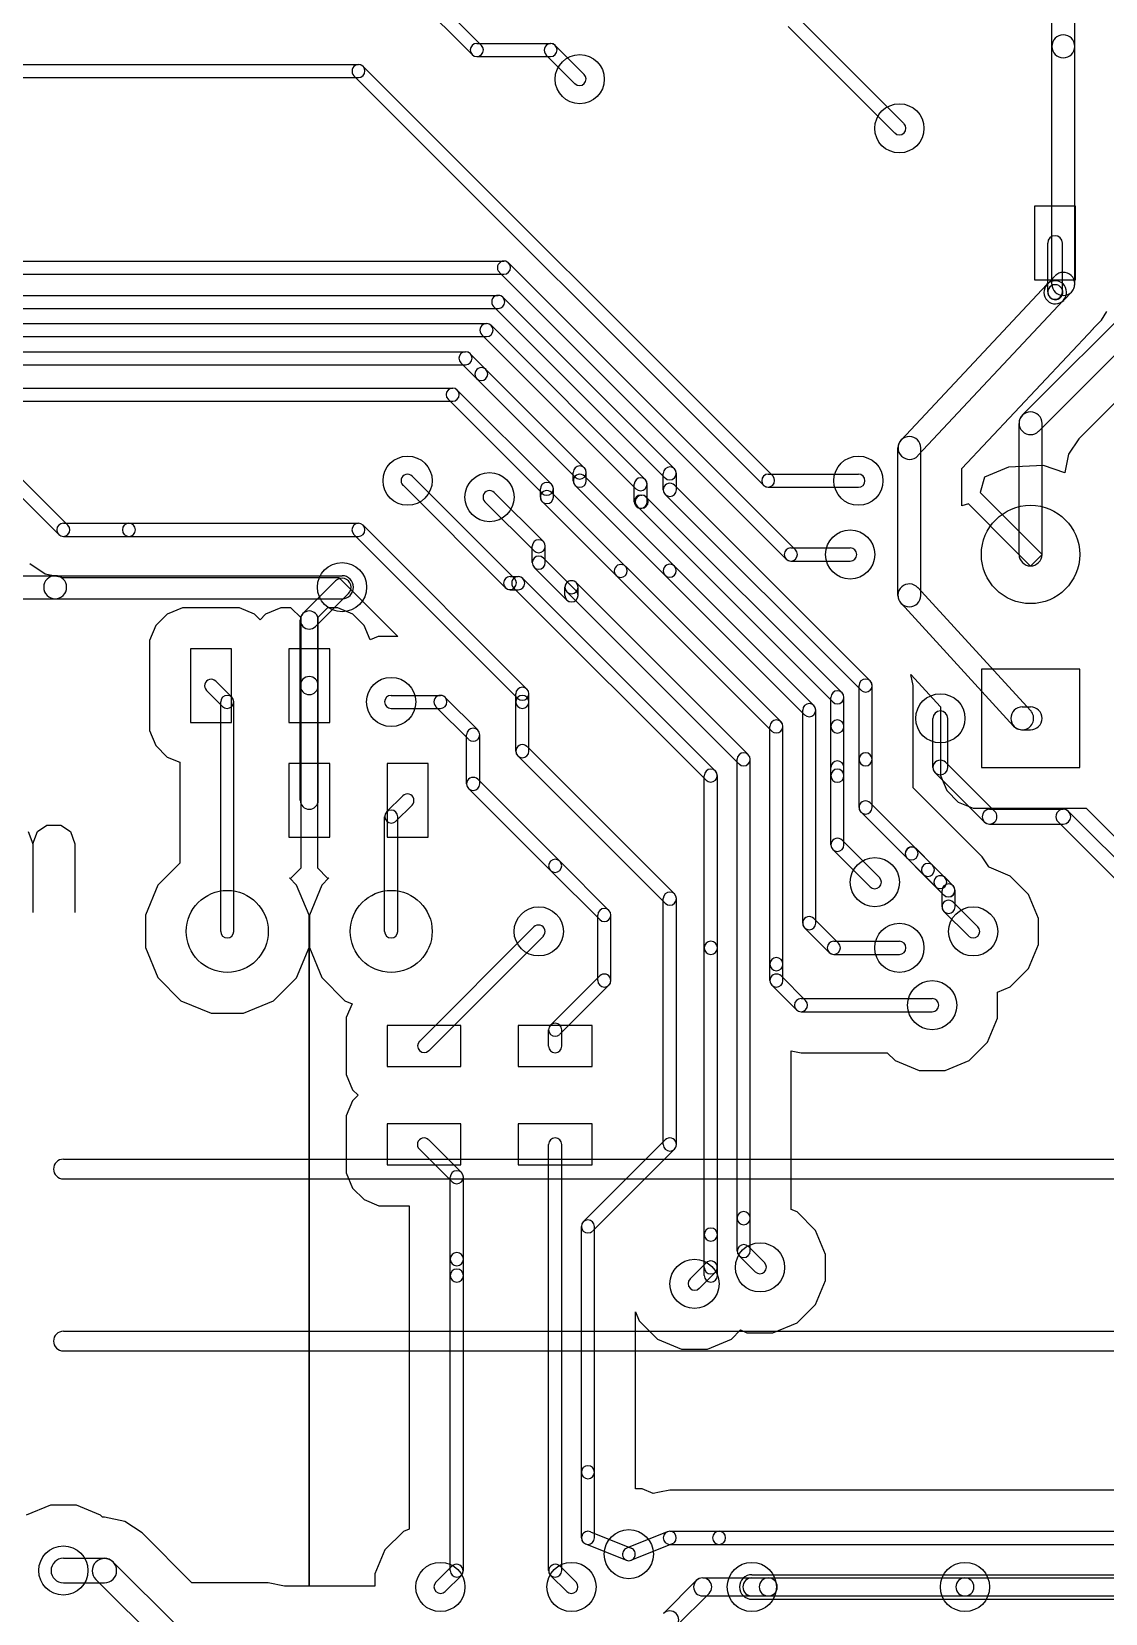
# Model space of a CAD drawing. Extents: x -29274 to 69862, y 24345 to 162744.
# Drawn here: x 16506 to 23056, y 63709 to 73360 of the extents above; entities that cross this region are included whole.
import ezdxf

# ---------------------------------------------------------------- set-up
doc = ezdxf.new("R2010")
doc.units = 0
doc.layers.add('BLACK', color=1, linetype='CONTINUOUS')

msp = doc.modelspace()

# ---------------------------------------------------------------- linework, layer by layer
at = {"layer": 'BLACK'}
for p, q in [((22730, 73270), (22730, 74170)), ((22870, 73270), (22870, 74170)), ((19250, 73276), (18878, 73648)), ((19194, 73220), (18822, 73592)), ((21179, 73448), (21828, 72799)), ((21122, 73391), (21771, 72742)), ((19222, 73288), (19672, 73288)), ((19878, 73099), (19701, 73276)), ((22730, 71820), (22730, 73270)), ((22870, 71820), (22870, 73270)), ((12250, 73160), (18500, 73160)), ((19222, 73208), (19672, 73208)), ((19821, 73042), (19644, 73219)), ((12250, 73080), (18500, 73080)), ((20971, 70592), (18472, 73091)), ((21028, 70649), (18529, 73148)), ((22875, 72295), (22625, 72295)), ((22625, 72295), (22625, 71845)), ((22875, 71845), (22875, 72295)), ((22705, 71772), (22705, 72070)), ((22795, 71772), (22795, 72070)), ((11650, 71960), (19388, 71960)), ((21166, 70199), (19417, 71948)), ((11650, 71880), (19388, 71880)), ((21109, 70142), (19360, 71891)), ((22699, 71817), (21811, 70868)), ((22625, 71845), (22875, 71845)), ((22749, 71868), (22701, 71817)), ((11809, 71751), (19353, 71751)), ((20428, 70693), (19381, 71740)), ((22801, 71722), (21913, 70773)), ((22550, 71020), (23325, 71795)), ((22720, 71737), (22718, 71739)), ((22784, 71801), (22782, 71803)), ((22851, 71773), (22803, 71722)), ((11809, 71671), (19353, 71671)), ((20371, 70636), (19324, 71683)), ((22649, 70921), (23424, 71696)), ((23033, 71600), (23065, 71653)), ((23033, 71600), (23065, 71653)), ((11881, 71579), (19281, 71579)), ((20250, 70627), (19309, 71568)), ((22181, 70694), (22985, 71549)), ((22181, 70694), (22985, 71549)), ((22985, 71550), (22986, 71552)), ((22985, 71550), (22986, 71552)), ((22985, 71549), (22985, 71550)), ((22985, 71549), (22985, 71550)), ((22986, 71552), (23026, 71594)), ((22986, 71552), (23026, 71594)), ((23026, 71594), (23033, 71600)), ((23026, 71594), (23033, 71600)), ((11881, 71499), (19281, 71499)), ((20193, 70570), (19252, 71511)), ((11953, 71407), (19153, 71407)), ((11953, 71327), (19153, 71327)), ((19125, 71339), (19221, 71243)), ((19181, 71395), (19277, 71299)), ((19822, 70642), (19222, 71242)), ((19878, 70698), (19278, 71298)), ((23294, 71275), (22895, 70875)), ((23294, 71275), (22895, 70875)), ((11975, 71185), (19075, 71185)), ((19103, 71173), (19677, 70599)), ((11975, 71105), (19075, 71105)), ((19047, 71117), (19621, 70543)), ((22530, 70170), (22530, 70970)), ((22670, 70170), (22670, 70970)), ((22895, 70875), (22832, 70781)), ((22895, 70875), (22832, 70781)), ((16278, 70798), (16728, 70348)), ((21791, 69920), (21791, 70820)), ((21931, 69920), (21931, 70820)), ((22832, 70781), (22810, 70670)), ((22832, 70781), (22810, 70670)), ((16222, 70742), (16672, 70292)), ((19452, 70024), (18828, 70648)), ((19810, 70620), (19810, 70670)), ((20428, 70099), (19879, 70648)), ((19890, 70620), (19890, 70670)), ((20360, 70564), (20360, 70664)), ((20440, 70564), (20440, 70664)), ((21000, 70660), (21550, 70660)), ((22181, 70467), (22181, 70694)), ((22181, 70467), (22181, 70694)), ((22466, 70702), (22319, 70642)), ((22466, 70702), (22319, 70642)), ((22679, 70713), (22466, 70702)), ((22679, 70713), (22466, 70702)), ((22810, 70667), (22679, 70713)), ((22810, 70667), (22679, 70713)), ((22810, 70670), (22810, 70667)), ((22810, 70670), (22810, 70667)), ((19396, 69968), (18772, 70592)), ((19610, 70520), (19610, 70570)), ((19690, 70520), (19690, 70570)), ((20371, 70042), (19822, 70591)), ((20182, 70492), (20182, 70598)), ((20262, 70492), (20262, 70598)), ((21622, 69398), (20428, 70592)), ((21000, 70580), (21550, 70580)), ((22319, 70642), (22292, 70548)), ((22319, 70642), (22292, 70548)), ((19572, 70192), (19272, 70492)), ((19628, 70248), (19328, 70548)), ((20072, 70042), (19622, 70492)), ((20128, 70098), (19678, 70548)), ((21394, 69270), (20200, 70464)), ((20222, 70532), (20228, 70532)), ((21450, 69326), (20256, 70520)), ((21566, 69342), (20372, 70536)), ((22222, 70478), (22181, 70467)), ((22222, 70478), (22181, 70467)), ((22494, 70205), (22222, 70478)), ((22494, 70205), (22222, 70478)), ((22292, 70548), (22565, 70276)), ((22292, 70548), (22565, 70276)), ((16700, 70360), (17100, 70360)), ((17100, 70360), (18500, 70360)), ((20222, 70452), (20228, 70452)), ((16700, 70280), (17100, 70280)), ((17100, 70280), (18500, 70280)), ((18472, 70292), (19472, 69292)), ((18528, 70348), (19528, 69348)), ((22565, 70276), (22600, 70241)), ((22565, 70276), (22600, 70241)), ((19560, 70120), (19560, 70220)), ((19640, 70120), (19640, 70220)), ((21138, 70210), (21500, 70210)), ((22529, 70170), (22494, 70205)), ((22529, 70170), (22494, 70205)), ((22600, 70099), (22529, 70170)), ((22600, 70099), (22529, 70170)), ((22600, 70241), (22671, 70170)), ((22600, 70241), (22671, 70170)), ((22671, 70170), (22600, 70099)), ((22671, 70170), (22600, 70099)), ((16495, 70115), (16589, 70052)), ((16495, 70115), (16589, 70052)), ((19572, 70091), (19771, 69892)), ((19629, 70148), (19828, 69949)), ((21078, 69149), (20129, 70098)), ((21278, 69248), (20428, 70098)), ((21138, 70130), (21500, 70130)), ((15750, 70040), (16650, 70040)), ((16589, 70052), (16700, 70030)), ((16589, 70052), (16700, 70030)), ((16650, 70040), (18400, 70040)), ((16700, 70030), (17100, 70030)), ((16700, 70030), (17100, 70030)), ((17100, 70030), (18380, 70030)), ((17100, 70030), (18380, 70030)), ((18161, 69809), (18361, 70009)), ((18380, 70030), (18741, 69669)), ((18380, 70030), (18741, 69669)), ((19425, 70035), (19475, 70035)), ((20677, 68849), (19503, 70023)), ((20878, 68949), (19829, 69998)), ((21021, 69092), (20072, 70041)), ((21222, 69192), (20372, 70042)), ((15750, 69900), (16650, 69900)), ((16650, 69900), (18400, 69900)), ((18239, 69731), (18439, 69931)), ((19425, 69955), (19475, 69955)), ((20621, 68793), (19447, 69967)), ((19760, 69920), (19760, 69970)), ((20821, 68892), (19772, 69941)), ((19840, 69920), (19840, 69970)), ((22600, 69217), (21913, 69968)), ((17334, 69806), (17264, 69736)), ((17334, 69806), (17264, 69736)), ((17426, 69844), (17334, 69806)), ((17426, 69844), (17334, 69806)), ((17676, 69844), (17426, 69844)), ((17676, 69844), (17426, 69844)), ((17775, 69844), (17676, 69844)), ((17775, 69844), (17676, 69844)), ((17866, 69806), (17775, 69844)), ((17866, 69806), (17775, 69844)), ((17900, 69772), (17866, 69806)), ((17900, 69772), (17866, 69806)), ((17934, 69806), (17900, 69772)), ((17934, 69806), (17900, 69772)), ((18026, 69844), (17934, 69806)), ((18026, 69844), (17934, 69806)), ((18088, 69845), (18026, 69844)), ((18088, 69845), (18026, 69844)), ((18150, 69783), (18088, 69845)), ((18150, 69783), (18088, 69845)), ((18150, 69470), (18150, 69783)), ((18150, 69470), (18150, 69783)), ((18312, 69845), (18250, 69783)), ((18312, 69845), (18250, 69783)), ((18250, 69783), (18250, 69470)), ((18250, 69783), (18250, 69470)), ((18374, 69844), (18312, 69845)), ((18374, 69844), (18312, 69845)), ((18466, 69806), (18374, 69844)), ((18466, 69806), (18374, 69844)), ((18536, 69736), (18466, 69806)), ((18536, 69736), (18466, 69806)), ((22497, 69122), (21810, 69873)), ((17264, 69736), (17226, 69645)), ((17264, 69736), (17226, 69645)), ((18145, 69370), (18145, 69770)), ((18255, 69370), (18255, 69770)), ((18572, 69649), (18536, 69736)), ((18572, 69649), (18536, 69736)), ((17226, 69645), (17226, 69546)), ((17226, 69645), (17226, 69546)), ((17475, 69595), (17475, 69145)), ((17725, 69595), (17475, 69595)), ((17725, 69145), (17725, 69595)), ((18075, 69595), (18075, 69145)), ((18325, 69595), (18075, 69595)), ((18325, 69145), (18325, 69595)), ((18621, 69669), (18572, 69649)), ((18621, 69669), (18572, 69649)), ((18741, 69669), (18621, 69669)), ((18741, 69669), (18621, 69669)), ((17226, 69546), (17226, 69096)), ((17226, 69546), (17226, 69096)), ((17728, 69299), (17629, 69398)), ((18150, 69420), (18150, 69470)), ((18150, 69420), (18150, 69470)), ((18150, 69320), (18150, 69420)), ((18150, 69320), (18150, 69420)), ((18250, 69470), (18250, 69420)), ((18250, 69470), (18250, 69420)), ((18250, 69420), (18250, 69320)), ((18250, 69420), (18250, 69320)), ((21884, 69370), (21870, 69437)), ((21870, 69437), (22051, 69241)), ((21884, 69370), (21870, 69437)), ((21870, 69437), (22051, 69241)), ((22300, 69470), (22300, 68870)), ((22900, 69470), (22300, 69470)), ((22900, 68870), (22900, 69470)), ((17671, 69242), (17572, 69341)), ((18145, 68670), (18145, 69370)), ((18150, 69270), (18150, 69320)), ((18150, 69270), (18150, 69320)), ((18250, 69320), (18250, 69270)), ((18250, 69320), (18250, 69270)), ((18255, 68670), (18255, 69370)), ((18700, 69310), (19000, 69310)), ((19228, 69099), (19029, 69298)), ((19460, 69270), (19460, 69320)), ((19540, 69270), (19540, 69320)), ((21382, 69120), (21382, 69298)), ((21462, 69120), (21462, 69298)), ((21554, 68920), (21554, 69370)), ((21634, 68920), (21634, 69370)), ((21884, 68920), (21884, 69370)), ((21884, 68920), (21884, 69370)), ((17660, 67870), (17660, 69270)), ((17740, 67870), (17740, 69270)), ((18150, 69083), (18150, 69270)), ((18150, 69083), (18150, 69270)), ((18250, 69270), (18250, 69083)), ((18250, 69270), (18250, 69083)), ((18700, 69230), (19000, 69230)), ((19171, 69042), (18972, 69241)), ((19460, 68970), (19460, 69270)), ((19540, 68970), (19540, 69270)), ((21210, 67920), (21210, 69220)), ((21290, 67920), (21290, 69220)), ((22051, 69241), (22051, 68821)), ((22051, 69241), (22051, 68821)), ((22550, 69240), (22600, 69240)), ((17475, 69145), (17725, 69145)), ((18075, 69145), (18325, 69145)), ((21010, 67670), (21010, 69120)), ((21090, 67670), (21090, 69120)), ((21382, 68820), (21382, 69120)), ((21462, 68820), (21462, 69120)), ((22005, 68870), (22005, 69170)), ((22095, 68870), (22095, 69170)), ((17226, 69096), (17264, 69004)), ((17226, 69096), (17264, 69004)), ((18150, 68957), (18150, 69083)), ((18150, 68957), (18150, 69083)), ((18250, 69083), (18250, 68957)), ((18250, 69083), (18250, 68957)), ((19160, 68770), (19160, 69070)), ((19240, 68770), (19240, 69070)), ((22550, 69100), (22600, 69100)), ((17264, 69004), (17334, 68934)), ((17264, 69004), (17334, 68934)), ((17334, 68934), (17410, 68903)), ((17334, 68934), (17410, 68903)), ((18150, 68770), (18150, 68957)), ((18150, 68770), (18150, 68957)), ((18250, 68957), (18250, 68770)), ((18250, 68957), (18250, 68770)), ((20371, 68042), (19472, 68941)), ((20428, 68099), (19529, 68998)), ((20810, 66120), (20810, 68920)), ((20890, 66120), (20890, 68920)), ((21554, 68626), (21554, 68920)), ((21634, 68626), (21634, 68920)), ((21884, 68746), (21884, 68920)), ((21884, 68746), (21884, 68920)), ((17410, 68903), (17410, 68286)), ((17410, 68903), (17410, 68286)), ((18325, 68895), (18075, 68895)), ((18075, 68895), (18075, 68445)), ((18325, 68445), (18325, 68895)), ((18925, 68895), (18675, 68895)), ((18675, 68895), (18675, 68445)), ((18925, 68445), (18925, 68895)), ((20610, 67770), (20610, 68820)), ((20690, 67770), (20690, 68820)), ((21382, 68820), (21382, 68870)), ((21382, 68398), (21382, 68820)), ((21462, 68820), (21462, 68870)), ((21462, 68398), (21462, 68820)), ((22318, 68538), (22018, 68838)), ((22051, 68821), (22089, 68729)), ((22051, 68821), (22089, 68729)), ((22382, 68602), (22082, 68902)), ((22300, 68870), (22900, 68870)), ((18150, 68720), (18150, 68770)), ((18150, 68720), (18150, 68770)), ((18150, 68620), (18150, 68720)), ((18150, 68620), (18150, 68720)), ((18250, 68770), (18250, 68720)), ((18250, 68770), (18250, 68720)), ((18250, 68720), (18250, 68620)), ((18250, 68720), (18250, 68620)), ((19671, 68242), (19172, 68741)), ((19728, 68299), (19229, 68798)), ((22080, 68550), (21884, 68746)), ((22080, 68550), (21884, 68746)), ((22089, 68729), (22159, 68659)), ((22089, 68729), (22159, 68659)), ((18150, 68570), (18150, 68620)), ((18150, 68570), (18150, 68620)), ((18250, 68620), (18250, 68570)), ((18250, 68620), (18250, 68570)), ((18672, 68599), (18771, 68698)), ((18729, 68542), (18828, 68641)), ((21902, 68374), (21622, 68654)), ((22159, 68659), (22250, 68621)), ((22159, 68659), (22250, 68621)), ((22250, 68621), (22349, 68621)), ((22250, 68621), (22349, 68621)), ((22349, 68621), (22939, 68621)), ((22349, 68621), (22939, 68621)), ((22939, 68621), (23195, 68365)), ((22939, 68621), (23195, 68365)), ((18150, 68257), (18150, 68570)), ((18150, 68257), (18150, 68570)), ((18250, 68570), (18250, 68257)), ((18250, 68570), (18250, 68257)), ((18660, 67870), (18660, 68570)), ((18740, 67870), (18740, 68570)), ((21846, 68318), (21566, 68598)), ((22180, 68450), (22080, 68550)), ((22180, 68450), (22080, 68550)), ((22350, 68615), (22800, 68615)), ((22350, 68525), (22800, 68525)), ((23768, 67538), (22768, 68538)), ((23832, 67602), (22832, 68602)), ((16485, 68480), (16514, 68404)), ((16514, 68404), (16543, 68480)), ((16543, 68480), (16600, 68519)), ((16600, 68519), (16685, 68519)), ((16685, 68519), (16743, 68480)), ((16743, 68480), (16771, 68404)), ((18075, 68445), (18325, 68445)), ((18675, 68445), (18925, 68445)), ((21678, 68198), (21450, 68426)), ((22255, 68375), (22180, 68450)), ((22255, 68375), (22180, 68450)), ((16514, 68404), (16514, 67985)), ((16771, 68404), (16771, 67985)), ((21622, 68142), (21394, 68370)), ((22077, 68199), (21903, 68373)), ((21904, 68373), (22003, 68274)), ((22305, 68326), (22255, 68375)), ((22305, 68326), (22255, 68375)), ((17410, 68286), (17277, 68153)), ((17410, 68286), (17277, 68153)), ((18088, 68195), (18150, 68257)), ((18088, 68195), (18150, 68257)), ((18250, 68257), (18312, 68195)), ((18250, 68257), (18312, 68195)), ((19672, 68242), (19972, 67942)), ((19728, 68298), (20028, 67998)), ((22021, 68143), (21847, 68317)), ((21847, 68316), (21946, 68217)), ((22003, 68274), (22128, 68149)), ((22305, 68325), (22305, 68326)), ((22305, 68325), (22305, 68326)), ((22346, 68263), (22305, 68325)), ((22346, 68263), (22305, 68325)), ((22347, 68262), (22346, 68263)), ((22347, 68262), (22346, 68263)), ((22476, 68208), (22347, 68262)), ((22476, 68208), (22347, 68262)), ((17277, 68153), (17201, 67969)), ((17277, 68153), (17201, 67969)), ((18123, 68152), (18080, 68196)), ((18080, 68196), (18088, 68195)), ((18123, 68152), (18080, 68196)), ((18080, 68196), (18088, 68195)), ((18199, 67969), (18123, 68152)), ((18199, 67969), (18123, 68152)), ((18277, 68153), (18201, 67969)), ((18277, 68153), (18201, 67969)), ((18319, 68196), (18277, 68153)), ((18319, 68196), (18277, 68153)), ((18312, 68195), (18319, 68196)), ((18312, 68195), (18319, 68196)), ((21946, 68217), (22071, 68092)), ((22071, 68092), (22022, 68141)), ((22128, 68149), (22079, 68198)), ((22588, 68096), (22476, 68208)), ((22588, 68096), (22476, 68208)), ((20360, 66570), (20360, 68070)), ((20440, 66570), (20440, 68070)), ((22060, 68020), (22060, 68120)), ((22278, 67898), (22128, 68048)), ((22140, 68020), (22140, 68120)), ((22649, 67949), (22588, 68096)), ((22649, 67949), (22588, 68096)), ((17201, 67969), (17201, 67771)), ((17201, 67969), (17201, 67771)), ((18199, 67771), (18199, 67969)), ((18199, 67771), (18199, 67969)), ((18201, 67969), (18201, 67771)), ((18201, 67969), (18201, 67771)), ((19960, 67570), (19960, 67970)), ((20040, 67570), (20040, 67970)), ((21428, 67798), (21278, 67948)), ((22222, 67842), (22072, 67992)), ((22649, 67790), (22649, 67949)), ((22649, 67790), (22649, 67949)), ((18872, 67199), (19571, 67898)), ((21372, 67742), (21222, 67892)), ((17201, 67771), (17277, 67588)), ((17201, 67771), (17277, 67588)), ((18123, 67587), (18199, 67771)), ((18123, 67587), (18199, 67771)), ((18199, 63875), (18199, 67771)), ((18199, 67771), (18199, 63875)), ((18199, 63875), (18199, 67771)), ((18199, 67771), (18199, 63875)), ((18201, 67771), (18277, 67588)), ((18201, 67771), (18277, 67588)), ((18929, 67142), (19628, 67841)), ((20610, 66020), (20610, 67770)), ((20690, 66020), (20690, 67770)), ((21400, 67810), (21800, 67810)), ((22588, 67644), (22649, 67790)), ((22588, 67644), (22649, 67790)), ((21010, 67570), (21010, 67670)), ((21090, 67570), (21090, 67670)), ((21400, 67730), (21800, 67730)), ((17277, 67588), (17417, 67447)), ((17277, 67588), (17417, 67447)), ((17982, 67447), (18123, 67587)), ((17982, 67447), (18123, 67587)), ((18277, 67588), (18417, 67447)), ((18277, 67588), (18417, 67447)), ((19672, 67298), (19972, 67598)), ((21228, 67448), (21078, 67598)), ((22476, 67532), (22588, 67644)), ((22476, 67532), (22588, 67644)), ((19728, 67242), (20028, 67542)), ((21172, 67392), (21022, 67542)), ((22398, 67500), (22476, 67532)), ((22398, 67500), (22476, 67532)), ((22399, 67499), (22398, 67500)), ((22399, 67499), (22398, 67500)), ((22399, 67340), (22399, 67499)), ((22399, 67340), (22399, 67499)), ((17417, 67447), (17601, 67371)), ((17417, 67447), (17601, 67371)), ((17601, 67371), (17799, 67371)), ((17601, 67371), (17799, 67371)), ((17799, 67371), (17982, 67447)), ((17799, 67371), (17982, 67447)), ((18417, 67447), (18461, 67429)), ((18417, 67447), (18461, 67429)), ((18461, 67429), (18426, 67345)), ((18461, 67429), (18426, 67345)), ((21200, 67460), (22000, 67460)), ((21200, 67380), (22000, 67380)), ((18426, 67345), (18426, 67246)), ((18426, 67345), (18426, 67246)), ((19125, 67295), (18675, 67295)), ((18675, 67295), (18675, 67045)), ((19125, 67045), (19125, 67295)), ((19925, 67295), (19475, 67295)), ((19475, 67295), (19475, 67045)), ((19660, 67170), (19660, 67270)), ((19740, 67170), (19740, 67270)), ((19925, 67045), (19925, 67295)), ((22338, 67194), (22399, 67340)), ((22338, 67194), (22399, 67340)), ((18426, 67246), (18426, 66996)), ((18426, 67246), (18426, 66996)), ((22226, 67082), (22338, 67194)), ((22226, 67082), (22338, 67194)), ((21140, 66174), (21140, 67142)), ((21140, 67142), (21200, 67130)), ((21140, 66174), (21140, 67142)), ((21140, 67142), (21200, 67130)), ((21200, 67130), (21726, 67130)), ((21200, 67130), (21726, 67130)), ((21726, 67130), (21774, 67082)), ((21726, 67130), (21774, 67082)), ((21774, 67082), (21920, 67021)), ((21774, 67082), (21920, 67021)), ((22079, 67021), (22226, 67082)), ((22079, 67021), (22226, 67082)), ((18426, 66996), (18464, 66904)), ((18426, 66996), (18464, 66904)), ((18675, 67045), (19125, 67045)), ((19475, 67045), (19925, 67045)), ((21920, 67021), (22079, 67021)), ((21920, 67021), (22079, 67021)), ((18464, 66904), (18498, 66870)), ((18464, 66904), (18498, 66870)), ((18464, 66836), (18426, 66745)), ((18464, 66836), (18426, 66745)), ((18498, 66870), (18464, 66836)), ((18498, 66870), (18464, 66836)), ((18426, 66745), (18426, 66646)), ((18426, 66745), (18426, 66646)), ((19125, 66695), (18675, 66695)), ((18675, 66695), (18675, 66445)), ((19125, 66445), (19125, 66695)), ((19925, 66695), (19475, 66695)), ((19475, 66695), (19475, 66445)), ((19925, 66445), (19925, 66695)), ((18426, 66646), (18426, 66396)), ((18426, 66646), (18426, 66396)), ((19128, 66399), (18929, 66598)), ((19872, 66099), (20371, 66598)), ((19071, 66342), (18872, 66541)), ((19660, 63970), (19660, 66570)), ((19740, 63970), (19740, 66570)), ((19929, 66042), (20428, 66541)), ((16700, 66480), (31830, 66480)), ((18675, 66445), (19125, 66445)), ((19475, 66445), (19925, 66445)), ((16700, 66360), (31830, 66360)), ((18426, 66396), (18464, 66304)), ((18426, 66396), (18464, 66304)), ((18464, 66304), (18534, 66234)), ((18464, 66304), (18534, 66234)), ((19060, 65870), (19060, 66370)), ((19140, 65870), (19140, 66370)), ((18534, 66234), (18625, 66196)), ((18534, 66234), (18625, 66196)), ((18625, 66196), (18724, 66196)), ((18625, 66196), (18724, 66196)), ((18724, 66196), (18810, 66196)), ((18724, 66196), (18810, 66196)), ((18810, 66196), (18810, 65870)), ((18810, 66196), (18810, 65870)), ((20810, 65920), (20810, 66120)), ((20890, 65920), (20890, 66120)), ((21176, 66158), (21140, 66174)), ((21176, 66158), (21140, 66174)), ((21288, 66046), (21176, 66158)), ((21288, 66046), (21176, 66158)), ((19860, 64570), (19860, 66070)), ((19940, 64570), (19940, 66070)), ((20610, 65820), (20610, 66020)), ((20610, 65770), (20610, 66020)), ((20690, 65820), (20690, 66020)), ((20690, 65770), (20690, 66020)), ((21349, 65899), (21288, 66046)), ((21349, 65899), (21288, 66046)), ((20879, 65948), (20978, 65849)), ((18810, 65870), (18810, 65770)), ((18810, 65870), (18810, 65770)), ((19060, 65770), (19060, 65870)), ((19140, 65770), (19140, 65870)), ((20522, 65749), (20621, 65848)), ((20822, 65891), (20921, 65792)), ((21349, 65740), (21349, 65899)), ((21349, 65740), (21349, 65899)), ((18810, 65770), (18810, 64223)), ((18810, 65770), (18810, 64223)), ((19060, 63970), (19060, 65770)), ((19140, 63970), (19140, 65770)), ((20579, 65692), (20678, 65791)), ((21288, 65594), (21349, 65740)), ((21288, 65594), (21349, 65740)), ((20190, 64570), (20190, 65548)), ((20190, 65548), (20212, 65494)), ((20190, 64570), (20190, 65548)), ((20190, 65548), (20212, 65494)), ((21176, 65482), (21288, 65594)), ((21176, 65482), (21288, 65594)), ((20212, 65494), (20324, 65382)), ((20212, 65494), (20324, 65382)), ((20776, 65382), (20831, 65438)), ((20776, 65382), (20831, 65438)), ((20831, 65438), (20870, 65421)), ((20831, 65438), (20870, 65421)), ((21029, 65421), (21176, 65482)), ((21029, 65421), (21176, 65482)), ((16700, 65430), (31830, 65430)), ((20324, 65382), (20470, 65321)), ((20324, 65382), (20470, 65321)), ((20629, 65321), (20776, 65382)), ((20629, 65321), (20776, 65382)), ((20870, 65421), (21029, 65421)), ((20870, 65421), (21029, 65421)), ((16700, 65310), (31830, 65310)), ((20470, 65321), (20629, 65321)), ((20470, 65321), (20629, 65321)), ((19860, 64170), (19860, 64570)), ((19940, 64170), (19940, 64570)), ((20190, 64469), (20190, 64570)), ((20190, 64469), (20190, 64570)), ((20230, 64469), (20190, 64469)), ((20230, 64469), (20190, 64469)), ((20298, 64441), (20230, 64469)), ((20298, 64441), (20230, 64469)), ((20299, 64441), (20298, 64441)), ((20299, 64441), (20298, 64441)), ((20337, 64448), (20299, 64441)), ((20337, 64448), (20299, 64441)), ((20400, 64460), (20337, 64448)), ((20400, 64460), (20337, 64448)), ((20403, 64460), (20400, 64460)), ((20403, 64460), (20400, 64460)), ((20700, 64460), (20403, 64460)), ((20700, 64460), (20403, 64460)), ((25680, 64460), (20700, 64460)), ((25680, 64460), (20700, 64460)), ((16621, 64369), (16474, 64308)), ((16621, 64369), (16474, 64308)), ((16780, 64369), (16621, 64369)), ((16780, 64369), (16621, 64369)), ((16926, 64308), (16780, 64369)), ((16926, 64308), (16780, 64369)), ((16939, 64295), (16926, 64308)), ((16939, 64295), (16926, 64308)), ((16950, 64295), (16939, 64295)), ((16950, 64295), (16939, 64295)), ((17074, 64270), (16950, 64295)), ((17074, 64270), (16950, 64295)), ((17180, 64200), (17074, 64270)), ((17180, 64200), (17074, 64270)), ((17484, 63895), (17180, 64200)), ((17484, 63895), (17180, 64200)), ((18774, 64208), (18662, 64096)), ((18774, 64208), (18662, 64096)), ((18810, 64223), (18774, 64208)), ((18810, 64223), (18774, 64208)), ((19915, 64207), (20164, 64107)), ((20384, 64207), (20136, 64107)), ((20400, 64210), (20700, 64210)), ((20700, 64210), (25800, 64210)), ((18662, 64096), (18601, 63950)), ((18662, 64096), (18601, 63950)), ((19886, 64133), (20135, 64033)), ((20414, 64133), (20166, 64033)), ((20400, 64130), (20700, 64130)), ((20700, 64130), (25800, 64130)), ((16700, 64045), (16950, 64045)), ((17004, 64022), (17402, 63624)), ((18972, 63899), (19071, 63998)), ((19828, 63899), (19729, 63998)), ((16700, 63895), (16950, 63895)), ((16898, 63916), (17296, 63518)), ((17950, 63895), (17484, 63895)), ((17950, 63895), (17484, 63895)), ((18049, 63875), (17950, 63895)), ((18049, 63875), (17950, 63895)), ((18601, 63950), (18601, 63875)), ((18601, 63950), (18601, 63875)), ((19029, 63842), (19128, 63941)), ((19771, 63842), (19672, 63941)), ((20561, 63909), (20361, 63709)), ((20600, 63925), (21000, 63925)), ((20900, 63945), (26000, 63945)), ((20900, 63925), (21000, 63925)), ((21000, 63925), (22200, 63925)), ((22200, 63925), (24400, 63925)), ((18199, 63875), (18049, 63875)), ((18199, 63875), (18049, 63875)), ((18601, 63875), (18199, 63875)), ((18601, 63875), (18199, 63875)), ((20639, 63831), (20439, 63631)), ((20600, 63815), (21000, 63815)), ((20900, 63815), (21000, 63815)), ((20900, 63795), (26000, 63795)), ((21000, 63815), (22200, 63815)), ((22200, 63815), (24400, 63815))]:
    msp.add_line(p, q, dxfattribs=at)
for centre, radius in [((19850, 73070), 150), ((21800, 72770), 150), ((18800, 70620), 150), ((21550, 70620), 150), ((19300, 70520), 150), ((22600, 70170), 300), ((21500, 70170), 150), ((18400, 69970), 150), ((18700, 69270), 150), ((22050, 69170), 150), ((21650, 68170), 150), ((17700, 67870), 250), ((18700, 67870), 250), ((19600, 67870), 150), ((22250, 67870), 150), ((21800, 67770), 150), ((22000, 67420), 150), ((20950, 65820), 150), ((20550, 65720), 150), ((20150, 64070), 150), ((16700, 63970), 150), ((19000, 63870), 150), ((19800, 63870), 150), ((20900, 63870), 150), ((22200, 63870), 150)]:
    msp.add_circle(centre, radius, dxfattribs=at)
for centre, radius, start, end in [((19222, 73248), 40, 90, 270), ((19222, 73248), 40, 225, 405), ((19673, 73247), 40, 405, 585), ((19672, 73248), 40, 270, 450), ((22800, 73270), 70, 360, 540), ((22800, 73270), 70, 180, 360), ((18501, 73119), 40, 405, 585), ((18500, 73120), 40, 270, 450), ((19849, 73071), 40, 225, 405), ((21800, 72770), 40, 225, 405), ((22750, 72070), 45, 360, 540), ((19388, 71920), 40, 405, 585), ((19388, 71920), 40, 270, 450), ((22752, 71769), 70, 136, 316), ((22750, 71770), 70, -43, 136), ((22750, 71771), 45, 405, 585), ((22800, 71820), 70, 180, 360), ((22800, 71821), 70, -43, 136), ((19353, 71711), 40, 405, 585), ((19353, 71711), 40, 270, 450), ((22750, 71772), 45, 180, 360), ((22752, 71769), 45, 225, 405), ((19281, 71539), 40, 405, 585), ((19281, 71539), 40, 270, 450), ((19153, 71367), 40, 45, 225), ((19153, 71367), 40, 270, 450), ((19250, 71270), 40, 405, 585), ((19249, 71271), 40, 225, 405), ((19075, 71145), 40, 45, 225), ((19075, 71145), 40, 270, 450), ((22600, 70970), 70, 360, 540), ((22600, 70971), 70, 135, 315), ((21861, 70820), 70, 360, 540), ((21862, 70820), 70, 136, 316), ((18800, 70620), 40, 405, 585), ((19850, 70670), 40, 360, 540), ((19851, 70619), 40, 405, 585), ((19850, 70670), 40, 225, 405), ((20400, 70664), 40, 360, 540), ((20399, 70665), 40, 225, 405), ((21000, 70620), 40, 90, 270), ((20999, 70621), 40, 225, 405), ((21550, 70620), 40, 270, 450), ((19300, 70520), 40, 405, 585), ((19650, 70570), 40, 360, 540), ((19650, 70520), 40, 405, 585), ((19649, 70571), 40, 225, 405), ((19850, 70620), 40, 180, 360), ((20222, 70598), 40, 360, 540), ((20221, 70599), 40, 225, 405), ((20400, 70564), 40, 405, 585), ((20400, 70564), 40, 180, 360), ((19650, 70520), 40, 180, 360), ((20222, 70492), 40, 90, 270), ((20222, 70492), 40, 180, 360), ((20228, 70492), 40, 405, 585), ((20228, 70492), 40, 270, 450), ((16700, 70320), 40, 90, 270), ((17100, 70320), 40, 90, 270), ((17100, 70320), 40, 270, 450), ((18500, 70320), 40, 45, 225), ((18500, 70320), 40, 270, 450), ((16700, 70320), 40, 225, 405), ((19600, 70220), 40, 360, 540), ((19600, 70220), 40, 225, 405), ((21138, 70170), 40, 90, 270), ((21138, 70170), 40, 225, 405), ((21500, 70170), 40, 270, 450), ((22600, 70170), 70, 180, 360), ((19600, 70120), 40, 45, 225), ((19600, 70120), 40, 180, 360), ((20101, 70069), 40, 405, 585), ((20100, 70070), 40, 225, 405), ((20400, 70070), 40, 405, 585), ((20399, 70071), 40, 225, 405), ((16650, 69970), 70, 90, 270), ((16650, 69970), 70, 270, 450), ((18400, 69970), 55, 315, 495), ((18400, 69970), 70, 270, 450), ((19425, 69995), 40, 90, 270), ((19424, 69996), 40, 225, 405), ((19475, 69995), 40, 405, 585), ((19475, 69995), 40, 270, 450), ((19800, 69970), 40, 405, 585), ((19800, 69970), 40, 360, 540), ((19800, 69970), 40, 0, 180), ((21861, 69920), 70, 402, 582), ((19800, 69970), 40, 180, 360), ((19800, 69920), 40, 180, 360), ((19800, 69920), 40, 225, 405), ((21861, 69920), 70, 180, 360), ((18200, 69770), 55, 360, 540), ((18200, 69770), 55, 135, 315), ((17601, 69369), 40, 405, 585), ((18200, 69370), 55, 360, 540), ((21594, 69370), 40, 360, 540), ((21594, 69370), 40, 225, 405), ((17700, 69270), 40, 360, 540), ((17699, 69271), 40, 225, 405), ((18200, 69370), 55, 180, 360), ((18700, 69270), 40, 90, 270), ((19000, 69270), 40, 405, 585), ((19000, 69270), 40, 270, 450), ((19500, 69320), 40, 360, 540), ((19500, 69270), 40, 360, 540), ((19500, 69320), 40, 225, 405), ((21422, 69298), 40, 360, 540), ((21422, 69298), 40, 225, 405), ((19500, 69270), 40, 180, 360), ((21250, 69220), 40, 360, 540), ((21250, 69220), 40, 225, 405), ((22050, 69170), 45, 360, 540), ((22550, 69170), 70, 90, 270), ((22549, 69170), 70, 222, 402), ((22600, 69170), 70, 270, 450), ((19200, 69070), 40, 360, 540), ((21050, 69120), 40, 360, 540), ((21049, 69121), 40, 225, 405), ((21422, 69120), 40, 360, 540), ((21422, 69120), 40, 180, 360), ((19200, 69070), 40, 225, 405), ((19500, 68970), 40, 405, 585), ((19500, 68970), 40, 180, 360), ((20850, 68920), 40, 360, 540), ((20850, 68920), 40, 225, 405), ((21422, 68870), 40, 360, 540), ((21594, 68920), 40, 360, 540), ((21594, 68920), 40, 180, 360), ((22050, 68870), 45, 405, 585), ((20650, 68820), 40, 360, 540), ((20649, 68821), 40, 225, 405), ((21422, 68820), 40, 360, 540), ((21422, 68820), 40, 180, 360), ((21422, 68820), 40, 180, 360), ((22050, 68870), 45, 180, 360), ((19200, 68770), 40, 405, 585), ((19200, 68770), 40, 180, 360), ((18200, 68670), 55, 180, 360), ((18799, 68669), 40, 315, 495), ((21594, 68626), 40, 405, 585), ((21594, 68626), 40, 180, 360), ((18700, 68570), 40, 360, 540), ((18701, 68571), 40, 135, 315), ((22350, 68570), 45, 90, 270), ((22350, 68570), 45, 225, 405), ((22800, 68570), 45, 405, 585), ((22800, 68570), 45, 270, 450), ((21422, 68398), 40, 405, 585), ((21422, 68398), 40, 180, 360), ((21875, 68345), 40, 405, 585), ((21876, 68344), 40, 45, 225), ((21874, 68346), 40, 225, 405), ((19700, 68270), 40, 45, 225), ((19700, 68270), 40, 225, 405), ((21975, 68245), 40, 45, 225), ((21974, 68246), 40, 225, 405), ((21650, 68170), 40, 225, 405), ((22050, 68170), 40, 405, 585), ((22049, 68171), 40, 225, 405), ((22100, 68120), 40, 360, 540), ((22099, 68121), 40, 225, 405), ((22100, 68120), 40, 225, 405), ((20400, 68070), 40, 360, 540), ((20400, 68070), 40, 225, 405), ((22100, 68020), 40, 405, 585), ((20000, 67970), 40, 360, 540), ((20000, 67970), 40, 225, 405), ((21250, 67920), 40, 405, 585), ((22100, 68020), 40, 180, 360), ((17700, 67870), 40, 180, 360), ((18700, 67870), 40, 180, 360), ((19599, 67869), 40, 315, 495), ((21250, 67920), 40, 180, 360), ((22250, 67870), 40, 225, 405), ((20650, 67770), 40, 360, 540), ((20650, 67770), 40, 180, 360), ((21400, 67770), 40, 90, 270), ((21400, 67770), 40, 225, 405), ((21800, 67770), 40, 270, 450), ((21050, 67670), 40, 360, 540), ((21050, 67670), 40, 180, 360), ((20000, 67570), 40, 180, 360), ((20000, 67570), 40, 315, 495), ((21050, 67570), 40, 405, 585), ((21050, 67570), 40, 180, 360), ((21200, 67420), 40, 90, 270), ((21200, 67420), 40, 225, 405), ((22000, 67420), 40, 270, 450), ((19700, 67270), 40, 360, 540), ((19700, 67270), 40, 135, 315), ((18901, 67171), 40, 135, 315), ((19700, 67170), 40, 180, 360), ((18900, 66570), 40, 405, 585), ((19700, 66570), 40, 360, 540), ((20400, 66570), 40, 315, 495), ((20400, 66570), 40, 180, 360), ((16700, 66420), 60, 90, 270), ((19100, 66370), 40, 360, 540), ((19100, 66370), 40, 225, 405), ((19900, 66070), 40, 360, 540), ((20850, 66120), 40, 360, 540), ((20850, 66120), 40, 180, 360), ((19900, 66070), 40, 135, 315), ((20650, 66020), 40, 360, 540), ((20650, 66020), 40, 360, 540), ((20650, 66020), 40, 180, 360), ((20850, 65920), 40, 180, 360), ((20851, 65919), 40, 45, 225), ((19100, 65870), 40, 360, 540), ((19100, 65870), 40, 180, 360), ((20649, 65819), 40, 315, 495), ((20949, 65821), 40, 225, 405), ((19100, 65770), 40, 360, 540), ((19100, 65770), 40, 180, 360), ((20551, 65721), 40, 135, 315), ((20650, 65820), 40, 180, 360), ((20650, 65770), 40, 180, 360), ((16700, 65370), 60, 90, 270), ((19900, 64570), 40, 360, 540), ((19900, 64570), 40, 180, 360), ((19901, 64170), 40, 68, 248), ((20400, 64170), 40, 90, 270), ((20399, 64170), 40, -68, 111), ((20700, 64170), 40, 90, 270), ((20700, 64170), 40, 270, 450), ((19900, 64170), 40, 180, 360), ((20151, 64070), 40, 111, 291), ((20149, 64070), 40, 248, 428), ((16700, 63970), 75, 90, 270), ((16951, 63969), 75, 45, 225), ((16950, 63970), 75, 270, 450), ((19099, 63969), 40, 315, 495), ((19701, 63969), 40, 405, 585), ((19001, 63871), 40, 135, 315), ((19100, 63970), 40, 180, 360), ((19700, 63970), 40, 180, 360), ((19799, 63871), 40, 225, 405), ((20600, 63870), 55, 90, 270), ((20600, 63870), 55, -45, 135), ((20900, 63870), 75, 90, 270), ((20900, 63870), 55, 90, 270), ((21000, 63870), 55, 90, 270), ((21000, 63870), 55, 270, 450), ((21000, 63870), 55, 270, 450), ((22200, 63870), 55, 90, 270), ((22200, 63870), 55, 270, 450), ((20399, 63669), 55, -45, 135)]:
    msp.add_arc(centre, radius, start, end, dxfattribs=at)

doc.saveas('drawing.dxf')
